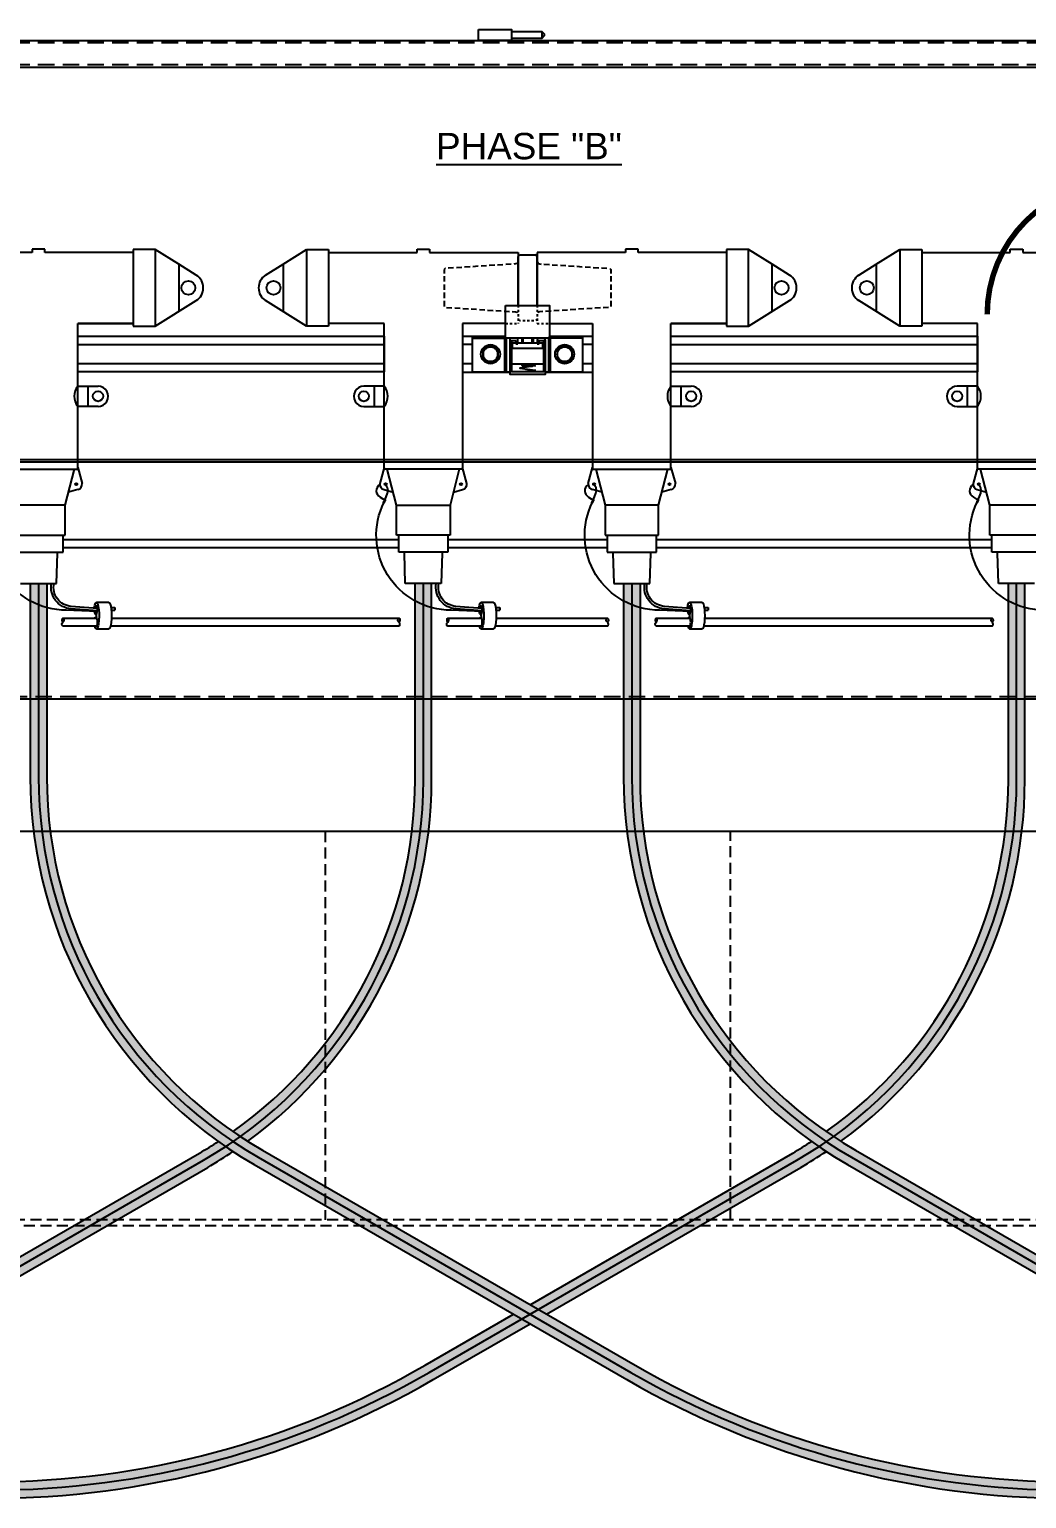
# Model space of a CAD drawing. Header units: feet. Extents: x -208 to 2089, y -974 to 342.
# Drawn here: x 226.3 to 271.7, y 58.7 to 125.6 of the extents above; entities that cross this region are included whole.
import ezdxf

# ---------------------------------------------------------------- set-up
doc = ezdxf.new("R2010")
doc.units = ezdxf.units.FT
doc.header["$MEASUREMENT"] = 0
doc.linetypes.add('HIDDEN', pattern=[0.375, 0.25, -0.125])
doc.linetypes.add('PHANTOM2', pattern=[1.25, 0.625, -0.125, 0.125, -0.125, 0.125, -0.125])
doc.layers.get('Defpoints').update_dxf_attribs({"color": 5})
for name, color, linetype in [('E-CABL-ACF', 1, 'AC_CABLE_FEEDER'), ('E-CABL-UG4', 64, 'GROUND_WIRE_G4'), ('E-DETL', 7, 'Continuous'), ('E-DETL-1', 7, 'Continuous'), ('E-EQPM-ENCL', 8, 'Continuous'), ('E-EQPM-HRDW', 16, 'Continuous'), ('E-GRND', 3, 'Continuous'), ('G-ANNO-TEXT', 1, 'Continuous'), ('G-DETL-LINE', 153, 'PHANTOM2')]:
    doc.layers.add(name, color=color, linetype=linetype)
doc.styles.add('NEI-A', font='arial.ttf', dxfattribs={"height": 0.1})
doc.linetypes.add('AC_CABLE_FEEDER', pattern='A,0.2,-0.05,0,-0.05,0.2,-0.12,["ACF",Standard,S=0.1,R=0,X=-0.05,Y=-0.05],-0.3,0.2,-0.05,0,-0.05', length=1.22)
doc.linetypes.add('GROUND_WIRE_G4', pattern='A,1,-0.2,["G4",Standard,S=0.1,R=0,X=-0.1,Y=-0.05],-0.2', length=1.4)

msp = doc.modelspace()

# ---------------------------------------------------------------- hatches: boundary and pattern name
at = {"layer": 'E-CABL-ACF', "linetype": 'Continuous'}
h = msp.add_hatch(color=254, dxfattribs=at)
h.dxf.hatch_style = 1
h.paths.add_polyline_path([(234.4349860100252, 73.75333775556624, 0.01671421259999814), (235.5909492567129, 74.47328507795586, -0.009947953082728946), (234.9212313120357, 74.9300964322187, -0.01286600692045519), (234.0599860100249, 74.40285680840444), (217.3268986617598, 64.74200432350992, -0.1316524975873972), (197.5143986617596, 59.43326094846819), (178.259803943103, 59.43326094846819, -0.0482993542958099), (170.513837250688, 58.68326094846813), (197.5143986617597, 58.68326094846816, 0.1316524975873979), (217.70189866176, 64.09248527067163)])
edge = h.paths.add_edge_path()
edge.add_line((244.6224860100249, 91.398605357674), (244.6224860100249, 100.337066170777))
edge.add_line((244.6224860100249, 100.337066170777), (243.8724860100249, 100.337066170777))
edge.add_line((243.8724860100249, 100.337066170777), (243.8724860100248, 91.39860535767386))
edge.add_arc((224.2474860100249, 91.39860535767397), 19.62499999999999, 305.2917184293473, 359.99999999999966, ccw=False)
edge.add_arc((246.7349880939003, 91.53057159707208), 19.62499999999914, 235.3807459227897, 237.7239554549984)
edge.add_arc((224.2474860100249, 91.39860535767403), 20.37500000000004, 306.1100864085364, 359.9999999999999)
h = msp.add_hatch(color=254, dxfattribs=at)
h.dxf.hatch_style = 1
h.paths.add_polyline_path([(261.4349860100252, 73.7533377555662, 0.01671421260000037), (262.5909492567129, 74.47328507795586, -0.009947953082728903), (261.9212313120357, 74.9300964322187, -0.012866006920456), (261.0599860100249, 74.40285680840447), (249.1055231677241, 67.5009444683846), (249.8555231677242, 67.06793176649236)])
edge = h.paths.add_edge_path()
edge.add_line((271.6224860100249, 91.398605357674), (271.6224860100249, 100.337066170777))
edge.add_line((271.6224860100249, 100.337066170777), (270.8724860100249, 100.337066170777))
edge.add_line((270.8724860100249, 100.337066170777), (270.8724860100248, 91.39860535767386))
edge.add_arc((251.2474860100248, 91.398605357674), 19.62499999999999, 305.2917184293473, 359.9999999999996, ccw=False)
edge.add_arc((273.7349880939011, 91.53057159707225), 19.62499999999972, 235.3807459227882, 237.723955454997)
edge.add_arc((251.2474860100249, 91.39860535767397), 20.37500000000004, 306.1100864085365, 360.0000000000001)
edge = h.paths.add_edge_path()
edge.add_line((244.7018986617605, 64.09248527067194), (249.1055231677241, 66.6349190646001))
edge.add_line((249.1055231677241, 66.6349190646001), (248.3555231677241, 67.06793176649236))
edge.add_line((248.3555231677241, 67.06793176649236), (244.3268986617595, 64.74200432350975))
edge.add_arc((224.5143986617596, 99.05826094846822), 39.62500000000004, 269.99999999999994, 299.99999999999983, ccw=False)
edge.add_line((224.5143986617595, 59.43326094846819), (205.2603653541748, 59.43326094846819))
edge.add_arc((197.5143986617595, 99.05826094847242), 40.37500000000426, 270.0000000000002, 281.0608009807647, ccw=False)
edge.add_line((197.5143986617596, 58.68326094846816), (224.5143986617597, 58.68326094846816))
edge.add_arc((224.5143986617597, 99.05826094846822), 40.37500000000006, 270, 300.0000000000014)
h = msp.add_hatch(color=252, dxfattribs=at)
h.dxf.hatch_style = 1
edge = h.paths.add_edge_path()
edge.add_line((227.1099880939003, 100.337066170777), (226.3599880939003, 100.337066170777))
edge.add_line((226.3599880939003, 100.337066170777), (226.3599880939003, 91.53057159707313))
edge.add_arc((246.7349880939003, 91.53057159707313), 20.37500000000001, 180, 239.9999999999996)
edge.add_line((236.5474880939001, 73.88530399496526), (253.5091476736884, 64.09248527067155))
edge.add_arc((273.6966476736887, 99.05826094846825), 40.37500000000011, 239.9999999999996, 269.9999999999995)
edge.add_line((273.6966476736883, 58.68326094846813), (300.6966476736886, 58.68326094846813))
edge.add_arc((300.6966476736881, 99.05826094845679), 40.37499999998867, 258.9391990192326, 270.00000000000085, ccw=False)
edge.add_line((292.9506809812739, 59.43326094846825), (273.6966476736883, 59.43326094846819))
edge.add_arc((273.6966476736886, 99.05826094846805), 39.62499999999987, 239.9999999999996, 269.9999999999996, ccw=False)
edge.add_line((253.8841476736884, 64.74200432350992), (236.9224880939001, 74.53482304780366))
edge.add_arc((246.7349880939003, 91.53057159707316), 19.62499999999999, 180.0000000000001, 239.9999999999996, ccw=False)
edge.add_line((227.1099880939003, 91.53057159707313), (227.1099880939003, 100.337066170777))
h = msp.add_hatch(color=252, dxfattribs=at)
h.dxf.hatch_style = 1
edge = h.paths.add_edge_path()
edge.add_line((322.5310740244891, 58.68326094846819), (322.5310740244892, 59.01513827379364))
edge.add_arc((327.6972090847604, 99.05826094846802), 40.37499999999983, 258.9391990192351, 262.6486332502362, ccw=False)
edge.add_line((319.9512423923458, 59.43326094846816), (300.6966476736885, 59.43326094846825))
edge.add_arc((300.6966476736887, 99.05826094846819), 39.62499999999996, 239.9999999999996, 269.9999999999998, ccw=False)
edge.add_line((280.8841476736884, 64.74200432350997), (263.9224880939001, 74.53482304780368))
edge.add_arc((273.7349880939003, 91.53057159707319), 19.62499999999994, 179.9999999999999, 239.9999999999996, ccw=False)
edge.add_line((254.1099880939003, 91.53057159707322), (254.1099880939003, 100.3370661707771))
edge.add_line((254.1099880939003, 100.3370661707771), (253.3599880939003, 100.3370661707771))
edge.add_line((253.3599880939003, 100.3370661707771), (253.3599880939003, 91.53057159707322))
edge.add_arc((273.7349880939003, 91.53057159707319), 20.37500000000003, 180, 239.9999999999996)
edge.add_line((263.5474880939001, 73.88530399496531), (280.5091476736884, 64.0924852706716))
edge.add_arc((300.6966476736886, 99.05826094846807), 40.37499999999992, 239.9999999999995, 269.9999999999999)
edge.add_line((300.6966476736886, 58.68326094846816), (322.5310740244891, 58.68326094846819))

# ---------------------------------------------------------------- linework, layer by layer
at = {"layer": 'Defpoints', "linetype": 'Continuous', "flags": 128}
for points in [[(176.0038850646879, 59.05826094846816), (197.5143986617596, 59.05826094846819, 0.1316524975873957), (217.5143986617596, 64.4172447970906), (234.2474860100248, 74.07809728198521, 0.2679491924311234), (244.2474860100249, 91.398605357674), (244.2474860100249, 100.337066170777)], [(203.0044464757595, 59.05826094846816), (224.5143986617596, 59.05826094846819, 0.1316524975873957), (244.5143986617596, 64.4172447970906), (261.2474860100248, 74.07809728198521, 0.2679491924311234), (271.2474860100249, 91.398605357674), (271.2474860100249, 100.337066170777)], [(226.7349880939003, 100.337066170777), (226.7349880939003, 91.53057159707316, 0.2679491924311235), (236.7349880939003, 74.21006352138437), (253.6966476736886, 64.41724479709063, 0.1316524975873959), (273.6966476736886, 59.05826094846816), (295.2065998596897, 59.05826094846816)], [(253.7349880939003, 100.337066170777), (253.7349880939003, 91.53057159707316, 0.2679491924311235), (263.7349880939003, 74.21006352138437), (280.6966476736886, 64.41724479709063, 0.1316524975873959), (300.6966476736886, 59.05826094846816), (322.2071612707618, 59.05826094846805)]]:
    msp.add_lwpolyline(points, format="xyb", dxfattribs=at)
at = {"layer": 'E-CABL-ACF', "linetype": 'Continuous', "flags": 128}
for points in [[(226.3599880939003, 100.337066170777), (226.3599880939003, 91.53057159707316, 0.2679491924311235), (236.5474880939003, 73.88530399496517), (253.5091476736886, 64.09248527067143, 0.1316524975873958), (273.6966476736886, 58.68326094846813), (322.5310740244892, 58.68326094846816)], [(227.1099880939003, 100.337066170777), (227.1099880939003, 91.53057159707316, 0.2679491924311238), (236.9224880939003, 74.53482304780354), (253.8841476736886, 64.7420043235098, 0.131652497587396), (273.6966476736886, 59.43326094846819), (292.9506809812739, 59.43326094846825)], [(235.5856267054357, 75.3802661625181, 0.2433497852314583), (243.8724860100248, 91.398605357674), (243.8724860100249, 100.337066170777)], [(236.2552597324006, 74.93792507913687, 0.2395707891532939), (244.6224860100249, 91.398605357674), (244.6224860100249, 100.337066170777)], [(253.3599880939003, 100.337066170777), (253.3599880939003, 91.53057159707316, 0.2679491924311235), (263.5474880939003, 73.88530399496517), (280.5091476736886, 64.09248527067143, 0.1316524975873958), (300.6966476736886, 58.68326094846813)], [(254.1099880939003, 100.337066170777), (254.1099880939003, 91.53057159707316, 0.2679491924311238), (263.9224880939003, 74.53482304780354), (280.8841476736886, 64.7420043235098, 0.131652497587396), (300.6966476736886, 59.43326094846819), (319.9512423923458, 59.4332609484681)], [(262.5856267054357, 75.3802661625181, 0.2433497852314581), (270.8724860100248, 91.398605357674), (270.8724860100249, 100.337066170777)], [(263.2552597324007, 74.9379250791369, 0.2395707891532931), (271.6224860100249, 91.398605357674), (271.6224860100249, 100.337066170777)], [(178.2598039431033, 59.43326094846819), (197.5143986617596, 59.43326094846819, 0.1316524975873954), (217.3268986617596, 64.7420043235098), (234.0599860100249, 74.40285680840441, 0.012866006920455), (234.9212313120356, 74.93009643221865, 0.01286600692045636)], [(249.1055231677241, 67.5009444683846), (261.0599860100248, 74.40285680840438, 0.01286600692045636), (261.9212313120356, 74.93009643221865, 0.01286600692045636)], [(197.5143986617596, 58.68326094846816, 0.1316524975873956), (217.7018986617596, 64.09248527067143), (234.4349860100252, 73.75333775556624, 0.01671421259999776), (235.5909492567129, 74.47328507795586, 0.0167142126000048)], [(249.8555231677242, 67.06793176649236), (261.4349860100248, 73.75333775556604, 0.01671421260000572), (262.590949256713, 74.4732850779559, 0.01671421260000572)], [(205.2603653541748, 59.43326094846819), (224.5143986617596, 59.43326094846819, 0.1316524975873954), (244.3268986617596, 64.7420043235098), (248.3555231677241, 67.06793176649236)], [(224.5143986617596, 58.68326094846816, 0.1316524975873956), (244.7018986617596, 64.09248527067143), (249.1055231677241, 66.6349190646001)]]:
    msp.add_lwpolyline(points, format="xyb", dxfattribs=at)
at = {"layer": 'E-CABL-UG4', "linetype": 'Continuous', "flags": 128}
for points in [[(243.1363588309455, 98.38428364151997, 0.5127015254162051), (243.1363588309455, 98.57178364151997, -0.5127015254162851), (243.1363588309455, 98.75928364151997, -0.5127015254162851), (243.1363588309455, 98.57178364151997, 0.5127015254162851)], [(252.6238609148209, 98.38428364151997, 0.5127015254162051), (252.6238609148209, 98.57178364151997, -0.5127015254162851), (252.6238609148209, 98.75928364151997, -0.5127015254162851), (252.6238609148209, 98.57178364151997, 0.5127015254162851)], [(270.1363588309455, 98.38428364151997, 0.5127015254162051), (270.1363588309455, 98.57178364151997, -0.5127015254162851), (270.1363588309455, 98.75928364151997, -0.5127015254162851), (270.1363588309455, 98.57178364151997, 0.5127015254162851)]]:
    msp.add_lwpolyline(points, format="xyb", dxfattribs=at)
at = {"layer": 'E-DETL', "color": 41}
for p, q in [((226.446379522199, 115.410367031439), (222.4217261136314, 115.410367031439)), ((226.446379522199, 115.5477707897172), (226.446379522199, 115.410367031439)), ((227.0224738618413, 115.5477707897172), (226.446379522199, 115.5477707897172)), ((227.0224738618413, 115.410367031439), (227.0224738618413, 115.5477707897172)), ((231.0471272336429, 115.410367031439), (227.0224738618413, 115.410367031439)), ((231.0471272336429, 115.5372111344679), (231.0471272336429, 112.0489974187885)), ((232.0460247839746, 115.5372111344679), (231.0471272336429, 115.5372111344679)), ((233.1189041881344, 114.8674143035517), (232.0460247839746, 115.5372111344679)), ((232.0460247839746, 115.5372111344679), (232.0460247839746, 112.0489974187885)), ((237.8624470936476, 114.8674143035517), (238.9353264978074, 115.5372111344679)), ((238.9353264978074, 115.5372111344679), (238.9353264978074, 112.0489974187885)), ((238.9353264978074, 115.5372111344679), (239.9342240481391, 115.5372111344679)), ((239.9342240481391, 115.5372111344679), (239.9342240481391, 112.0489974187885)), ((239.9342240481391, 115.410367031439), (243.9588774199407, 115.410367031439)), ((243.9588774199407, 115.410367031439), (243.9588774199407, 115.5477707897172)), ((243.9588774199407, 115.5477707897172), (244.5349717595829, 115.5477707897172)), ((244.5349717595829, 115.5477707897172), (244.5349717595829, 115.410367031439)), ((244.5349717595829, 115.410367031439), (248.5596251681506, 115.410367031439)), ((248.5596251681506, 115.410367031439), (248.5596251681506, 112.9963343209482)), ((253.446379522199, 115.410367031439), (249.4217261136314, 115.410367031439)), ((249.4217261136314, 115.410367031439), (249.4217261136314, 112.9963343209482)), ((254.0224738618413, 115.5477707897172), (253.446379522199, 115.5477707897172)), ((253.446379522199, 115.5477707897172), (253.446379522199, 115.410367031439)), ((254.0224738618413, 115.410367031439), (254.0224738618413, 115.5477707897172)), ((258.0471272336429, 115.410367031439), (254.0224738618413, 115.410367031439)), ((258.0471272336429, 115.5372111344679), (258.0471272336429, 112.0489974187885)), ((259.0460247839746, 115.5372111344679), (258.0471272336429, 115.5372111344679)), ((260.1189041881344, 114.8674143035517), (259.0460247839746, 115.5372111344679)), ((259.0460247839746, 112.0489974187885), (259.0460247839746, 115.5372111344679)), ((264.8624470936476, 114.8674143035517), (265.9353264978074, 115.5372111344679)), ((265.9353264978074, 115.5372111344679), (265.9353264978074, 112.0489974187885)), ((265.9353264978074, 115.5372111344679), (266.9342240481391, 115.5372111344679)), ((266.9342240481391, 115.5372111344679), (266.9342240481391, 112.0489974187885)), ((266.9342240481391, 115.410367031439), (270.9588774199407, 115.410367031439)), ((270.9588774199407, 115.5477707897172), (271.5349717595829, 115.5477707897172)), ((270.9588774199407, 115.410367031439), (270.9588774199407, 115.5477707897172)), ((271.5349717595829, 115.5477707897172), (271.5349717595829, 115.410367031439)), ((271.5349717595829, 115.410367031439), (275.5596251681505, 115.410367031439)), ((233.1189041881344, 114.8674143035517), (233.1189041881344, 112.7187941026404)), ((233.9133535152886, 114.3714409602318), (233.1189041881344, 114.8674143035517)), ((237.0679977664934, 114.3714409602318), (237.8624470936476, 114.8674143035517)), ((237.8624470936476, 114.8674143035517), (237.8624470936476, 112.7187941026404)), ((260.9133535152886, 114.3714409602318), (260.1189041881344, 114.8674143035517)), ((260.1189041881344, 112.7187941026404), (260.1189041881344, 114.8674143035517)), ((264.0679977664934, 114.3714409602318), (264.8624470936476, 114.8674143035517)), ((264.8624470936476, 114.8674143035517), (264.8624470936476, 112.7187941026404)), ((232.0460247839746, 112.0489974187885), (233.9133535152886, 113.2147675930246)), ((238.9353264978074, 112.0489974187885), (237.0679977664934, 113.2147675930246)), ((259.0460247839746, 112.0489974187885), (260.9133535152886, 113.2147675930246)), ((265.9353264978074, 112.0489974187885), (264.0679977664934, 113.2147675930246)), ((228.5155402953736, 105.5376440997223), (228.5155402953736, 112.1758415218174)), ((228.5155402953736, 112.1758415218174), (231.0471272336429, 112.1758415218174)), ((231.0471272336429, 112.0489974187885), (232.0460247839746, 112.0489974187885)), ((239.9342240481391, 112.0489974187885), (238.9353264978074, 112.0489974187885)), ((242.4658109864084, 112.1758415218174), (239.9342240481391, 112.1758415218174)), ((242.4658109864084, 105.5376440997223), (242.4658109864084, 112.1758415218174)), ((247.990675640891, 112.1758415218174), (246.0280382114983, 112.1758415218174)), ((246.0280382114983, 112.1758415218174), (246.0280382114983, 105.5376440997223)), ((249.990675640891, 112.1758415218174), (251.9533130702837, 112.1758415218174)), ((251.9533130702837, 112.1758415218174), (251.9533130702837, 105.5376440997223)), ((255.5155402953736, 105.5376440997223), (255.5155402953736, 112.1758415218174)), ((255.5155402953736, 112.1758415218174), (258.0471272336429, 112.1758415218174)), ((258.0471272336429, 112.0489974187885), (259.0460247839746, 112.0489974187885)), ((266.9342240481391, 112.0489974187885), (265.9353264978074, 112.0489974187885)), ((269.4658109864084, 112.1758415218174), (266.9342240481391, 112.1758415218174)), ((269.4658109864084, 105.5376440997223), (269.4658109864084, 112.1758415218174)), ((228.5155402953736, 109.3193669059791), (229.4407886328563, 109.3193669059791)), ((228.9781644641149, 109.3193669059791), (228.9781644641149, 108.3941185684964)), ((242.4658109864084, 109.3193669059791), (241.5405626489256, 109.3193669059791)), ((242.003186817667, 109.3193669059791), (242.003186817667, 108.3941185684964)), ((255.5155402953736, 109.3193669059791), (256.4407886328563, 109.3193669059791)), ((255.9781644641149, 108.3941185684964), (255.9781644641149, 109.3193669059791)), ((269.4658109864084, 109.3193669059791), (268.5405626489256, 109.3193669059791)), ((269.003186817667, 109.3193669059791), (269.003186817667, 108.3941185684964)), ((229.4407886328563, 108.3941185684964), (228.5155402953736, 108.3941185684964)), ((241.5405626489256, 108.3941185684964), (242.4658109864084, 108.3941185684964)), ((256.4407886328563, 108.3941185684964), (255.5155402953736, 108.3941185684964)), ((268.5405626489256, 108.3941185684964), (269.4658109864084, 108.3941185684964)), ((224.9533130702837, 105.5376440997223), (228.5155402953736, 105.5376440997223)), ((227.9500057212789, 103.8992617402844), (228.3728406610831, 105.5376440997223)), ((228.5155402953736, 105.6201290621511), (228.7163662706135, 104.8928634881359)), ((242.4658109864084, 105.6201290621511), (242.2649850111684, 104.8928634881359)), ((246.0280382114983, 105.5376440997223), (242.4658109864084, 105.5376440997223)), ((243.031345560503, 103.8992617402844), (242.6085106206989, 105.5376440997223)), ((245.8853385772077, 105.5376440997223), (245.4625036557866, 103.8992617402844)), ((246.2288641867382, 104.8928634881359), (246.0280382114983, 105.6201290621511)), ((251.7524870950438, 104.8928634881359), (251.9533130702837, 105.6201290621511)), ((251.9533130702837, 105.5376440997223), (255.5155402953736, 105.5376440997223)), ((252.0960127045742, 105.5376440997223), (252.5188476259954, 103.8992617402844)), ((254.9500057212789, 103.8992617402844), (255.3728406610831, 105.5376440997223)), ((255.5155402953736, 105.6201290621511), (255.7163662706135, 104.8928634881359)), ((269.4658109864084, 105.6201290621511), (269.2649850111684, 104.8928634881359)), ((273.0280382114983, 105.5376440997223), (269.4658109864084, 105.5376440997223)), ((270.031345560503, 103.8992617402844), (269.6085106206989, 105.5376440997223)), ((228.520804331973, 104.607464256321), (228.1032968686146, 104.4964755926386)), ((242.4605469498089, 104.607464256321), (242.8780544131673, 104.4964755926386)), ((245.6157947847393, 104.4964755926386), (246.0333022480977, 104.607464256321)), ((252.3655564970427, 104.4964755926386), (251.9480490336842, 104.607464256321)), ((255.520804331973, 104.607464256321), (255.1032968686146, 104.4964755926386)), ((269.4605469498089, 104.607464256321), (269.8780544131673, 104.4964755926386)), ((227.9500057212789, 103.8992617402844), (225.5188476259954, 103.8992617402844)), ((227.9500057212789, 102.5356873385956), (227.9500057212789, 103.8992617402844)), ((243.031345560503, 102.5356873385956), (243.031345560503, 103.8992617402844)), ((243.031345560503, 103.8992617402844), (245.4625036557866, 103.8992617402844)), ((245.4625036557866, 103.8992617402844), (245.4625036557866, 102.5356873385956)), ((252.5188476259954, 103.8992617402844), (252.5188476259954, 102.5356873385956)), ((254.9500057212789, 103.8992617402844), (252.5188476259954, 103.8992617402844)), ((254.9500057212789, 102.5356873385956), (254.9500057212789, 103.8992617402844)), ((272.4625036557866, 103.8992617402844), (270.031345560503, 103.8992617402844)), ((270.031345560503, 102.5356873385956), (270.031345560503, 103.8992617402844)), ((225.5188476259954, 102.5356873385956), (227.9500057212789, 102.5356873385956)), ((227.8548726256242, 101.7640626239803), (227.8548726256242, 102.5356873385956)), ((245.4625036557866, 102.5356873385956), (243.031345560503, 102.5356873385956)), ((243.1264786561578, 101.7640626239803), (243.1264786561578, 102.5356873385956)), ((245.3673705417489, 102.5356873385956), (245.3673705417489, 101.7640626239803)), ((252.5188476259954, 102.5356873385956), (254.9500057212789, 102.5356873385956)), ((252.6139807400331, 102.5356873385956), (252.6139807400331, 101.7640626239803)), ((254.8548726256242, 101.7640626239803), (254.8548726256242, 102.5356873385956)), ((272.4625036557866, 102.5356873385956), (270.031345560503, 102.5356873385956)), ((270.1264786561578, 101.7640626239803), (270.1264786561578, 102.5356873385956)), ((225.6139807400331, 101.7640626239803), (227.8548726256242, 101.7640626239803)), ((227.5536178073985, 100.337066170777), (227.595920346201, 101.721760177093)), ((227.595920346201, 101.721760177093), (227.6434868848368, 101.7640626239803)), ((245.3673705417489, 101.7640626239803), (243.1264786561578, 101.7640626239803)), ((243.385430935581, 101.721760177093), (243.3378643969452, 101.7640626239803)), ((243.4277334743834, 100.337066170777), (243.385430935581, 101.721760177093)), ((245.1084182439426, 101.721760177093), (245.0661157235232, 100.337066170777)), ((245.1559848009614, 101.7640626239803), (245.1084182439426, 101.721760177093)), ((252.6139807400331, 101.7640626239803), (254.8548726256242, 101.7640626239803)), ((252.8253664808205, 101.7640626239803), (252.8729330378393, 101.721760177093)), ((252.8729330378393, 101.721760177093), (252.9152355582588, 100.337066170777)), ((254.5536178073985, 100.337066170777), (254.595920346201, 101.721760177093)), ((254.595920346201, 101.721760177093), (254.6434868848368, 101.7640626239803)), ((272.3673705417489, 101.7640626239803), (270.1264786561578, 101.7640626239803)), ((270.385430935581, 101.721760177093), (270.3378643969452, 101.7640626239803)), ((270.4277334743834, 100.337066170777), (270.385430935581, 101.721760177093)), ((225.9152355582588, 100.337066170777), (227.5536178073985, 100.337066170777)), ((245.0661157235232, 100.337066170777), (243.4277334743834, 100.337066170777)), ((252.9152355582588, 100.337066170777), (254.5536178073985, 100.337066170777)), ((272.0661157235232, 100.337066170777), (270.4277334743834, 100.337066170777))]:
    msp.add_line(p, q, dxfattribs=at)
at = {"layer": 'E-DETL', "color": 41, "linetype": 'HIDDEN', "ltscale": 0.25}
for p, q in [((248.5596251681506, 112.9963343209482), (248.5596251681506, 112.1758415218174)), ((249.4217261136314, 112.9963343209482), (249.4217261136314, 112.1758415218174)), ((247.990675640891, 112.1758415218174), (248.5596251681506, 112.1758415218174)), ((249.4217261136314, 112.1758415218174), (249.990675640891, 112.1758415218174))]:
    msp.add_line(p, q, dxfattribs=at)
at = {"layer": 'E-DETL', "color": 41, "linetype": 'Continuous', "flags": 128}
for points in [[(248.5596251681506, 112.9963343209482), (248.5596251681506, 115.199940832164), (248.5822260457484, 115.2680157646877), (248.6503009782722, 115.2907527921507), (249.3310503035097, 115.2907527921507)], [(249.4217261136314, 112.9963343209482), (249.4217261136314, 115.199940832164), (249.3991252360335, 115.2680157646877), (249.3310503035097, 115.2907527921507)]]:
    msp.add_lwpolyline(points, dxfattribs=at)
at = {"layer": 'E-DETL', "color": 9, "linetype": 'HIDDEN', "flags": 128}
for points in [[(248.5596251681506, 114.9957160345927), (248.5141511132247, 114.9050402244711), (248.446076180701, 114.8823031970082), (245.2465543520848, 114.6780783994369), (245.201216447024, 114.6327404943761), (245.201216447024, 112.9308671812824), (245.2465543520848, 112.9081301538195), (248.446076180701, 112.7039053562482), (248.5141511132247, 112.6811683287853), (248.5596251681506, 112.5904925186637)], [(249.4217261136314, 114.9957160345927), (249.4672001685572, 114.9050402244711), (249.535275101081, 114.8823031970082), (252.7347969296972, 114.6780783994369), (252.780134834758, 114.6327404943761), (252.780134834758, 112.9308671812824), (252.7347969296972, 112.9081301538195), (249.535275101081, 112.7039053562482), (249.4672001685572, 112.6811683287853), (249.4217261136314, 112.5904925186637)]]:
    msp.add_lwpolyline(points, dxfattribs=at)
at = {"layer": 'E-DETL', "color": 41, "linetype": 'HIDDEN', "ltscale": 0.25, "flags": 128}
msp.add_lwpolyline([(249.4217261136314, 112.3862677210924), (249.3991252360335, 112.3181927885687), (249.3310503035097, 112.2954557611057), (248.6503009782722, 112.2954557611057), (248.5822260457484, 112.3181927885687), (248.5596251681506, 112.3862677210924)], dxfattribs=at)
at = {"layer": 'E-DETL', "color": 41}
for centre, radius in [((233.552298875103, 113.7931042766282), 0.3171103352500231), ((237.4290524066789, 113.7931042766282), 0.3171103352500231), ((260.552298875103, 113.7931042766282), 0.3171103352500231), ((264.4290524066789, 113.7931042766282), 0.3171103352500231), ((229.4407886328563, 108.8567427372377), 0.231312084370685), ((241.5405626489256, 108.8567427372377), 0.231312084370685), ((256.4407886328563, 108.8567427372377), 0.231312084370685), ((268.5405626489256, 108.8567427372377), 0.231312084370685), ((228.4501260929746, 104.8531380483226), 0.04886597132423846), ((242.5312251888074, 104.8531380483226), 0.04886597132423846), ((245.9626240274823, 104.8531380483226), 0.04886597132423846), ((252.0187272542997, 104.8531380483226), 0.04886597132423846), ((255.4501260929746, 104.8531380483226), 0.04886597132423846), ((269.5312251888074, 104.8531380483226), 0.04886597132423846)]:
    msp.add_circle(centre, radius, dxfattribs=at)
for centre, radius, start, end in [((233.5522989299645, 113.7931043020249), 0.6817871827489874, 301.9764602505388, 58.02353290436362), ((237.4290523518176, 113.7931042512314), 0.6817871827491256, 121.9764602505425, 238.0235130565208), ((260.5522989299645, 113.7931043020249), 0.6817871827489874, 301.9764602505388, 58.02353290436362), ((264.4290523518176, 113.7931042512314), 0.6817871827491256, 121.9764602505425, 238.0235130565208), ((229.0956808092578, 108.8567427372377), 0.7420135695211753, 141.4299269184022, 218.5700730815978), ((229.4407886328563, 108.8567427372377), 0.462624168741371, 269.9999999999968, 90.00000000000325), ((241.5405626489256, 108.8567427372377), 0.462624168741371, 89.99999999999675, 270.0000000000032), ((241.8856704725241, 108.8567427372377), 0.7420135695211753, 321.4299269184021, 38.57007308159783), ((256.0956808092578, 108.8567427372377), 0.7420135695211753, 141.4299269184022, 218.5700730815978), ((256.4407886328563, 108.8567427372377), 0.462624168741371, 269.9999999999968, 90.00000000000325), ((268.5405626489256, 108.8567427372377), 0.462624168741371, 89.99999999999675, 270.0000000000032), ((268.8856704725241, 108.8567427372377), 0.7420135695211753, 321.4299269184021, 38.57007308159783), ((228.4526418348819, 104.8638720478217), 0.2653131763633028, 284.8869897918231, 6.273411890352554), ((242.5287093374374, 104.8638720205527), 0.2653130706517052, 173.726610115781, 255.1130106203289), ((245.9651397510066, 104.8638720478218), 0.2653131763633528, 284.8869897918246, 6.273411890352554), ((252.0162114213127, 104.8638720205527), 0.2653130706517117, 173.7266101157826, 214.4198144140572), ((252.0162115307754, 104.8638720478218), 0.2653131763633528, 214.4198059099006, 255.1130102081754), ((255.4526418348819, 104.8638720478217), 0.2653131763633028, 284.8869897918231, 6.273411890352554), ((269.5287093374374, 104.8638720205527), 0.2653130706517052, 173.726610115781, 255.1130106203289)]:
    msp.add_arc(centre, radius, start, end, dxfattribs=at)
at = {"layer": 'E-DETL-1', "color": 64, "linetype": 'Continuous', "flags": 128}
for points in [[(227.8548726256242, 102.3373749812879), (243.1264786561578, 102.3373749812879)], [(243.1264786561578, 101.9623749812879), (227.8548726256242, 101.9623749812879)], [(245.3673705417489, 102.3373749812879), (252.6139807400331, 102.3373749812879)], [(252.6139807400331, 101.9623749812879), (245.3673705417489, 101.9623749812879)], [(254.8548726256242, 102.3373749812879), (270.1264786561578, 102.3373749812879)], [(270.1264786561578, 101.9623749812879), (254.8548726256242, 101.9623749812879)], [(227.8449924508366, 98.75928364151983), (229.3917867020797, 98.75928364151983)], [(229.3663563269745, 98.38428364151986), (227.8449924508366, 98.38428364151986)], [(243.1363588309455, 98.38428364151997), (230.0045292442357, 98.38428364151986)], [(230.052374875368, 98.75928364151983), (243.1363588309455, 98.75928364151997)], [(245.3574903669613, 98.75928364151983), (246.9042846182043, 98.75928364151983)], [(246.8788542430991, 98.38428364151986), (245.3574903669612, 98.38428364151986)], [(252.6238609148209, 98.38428364151997), (247.5170271603604, 98.38428364151986)], [(247.5648727914927, 98.75928364151983), (252.6238609148209, 98.75928364151997)], [(254.8449924508366, 98.75928364151983), (256.3917867020797, 98.75928364151983)], [(256.3663563269745, 98.38428364151986), (254.8449924508366, 98.38428364151986)], [(270.1363588309455, 98.38428364151997), (257.0045292442358, 98.38428364151986)], [(257.052374875368, 98.75928364151983), (270.1363588309455, 98.75928364151997)]]:
    msp.add_lwpolyline(points, dxfattribs=at)
for points in [[(227.8449924508364, 98.38428364151997, -0.5127015254162051), (227.8449924508364, 98.57178364151994, 0.5127015254162851), (227.8449924508364, 98.75928364151997, 0.5127015254162851), (227.8449924508364, 98.57178364151994, -0.5127015254162851)], [(245.3574903669611, 98.38428364151997, -0.5127015254162051), (245.3574903669611, 98.57178364151994, 0.5127015254162851), (245.3574903669611, 98.75928364151997, 0.5127015254162851), (245.3574903669611, 98.57178364151994, -0.5127015254162851)], [(254.8449924508364, 98.38428364151997, -0.5127015254162051), (254.8449924508364, 98.57178364151994, 0.5127015254162851), (254.8449924508364, 98.75928364151997, 0.5127015254162851), (254.8449924508364, 98.57178364151994, -0.5127015254162851)]]:
    msp.add_lwpolyline(points, format="xyb", dxfattribs=at)
at = {"layer": 'E-EQPM-ENCL', "color": 7, "ltscale": 5}
for points in [[(246.7582898124317, 125.5612696916447), (248.2559383279542, 125.5612696916447), (248.2559383279542, 125.0620081365155), (246.7582898124317, 125.0620081365155), (246.7582898124317, 125.5612696916447)], [(248.2559383279542, 125.470457731658), (249.640174005892, 125.470457731658), (249.640174005892, 125.1528200965021), (248.2559383279542, 125.1528200965021)], [(249.640174005892, 125.470457731658), (249.7535868434766, 125.3570448940734), (249.7535868434766, 125.2662329340867), (249.640174005892, 125.1528200965021)], [(206.3989509035027, 124.9485952989309), (206.2855380659182, 124.9485952989309), (206.2855380659182, 95.24532384097861), (206.330875970979, 95.15451188099192), (206.3989509035027, 95.08643694846816), (291.5822642284141, 95.08643694846816), (291.6503391609379, 95.15451188099192), (291.6958132158638, 95.24532384097861), (291.6958132158638, 124.9485952989309), (291.5822642284141, 124.9485952989309)], [(206.3989509035027, 125.0621442863805), (291.5822642284141, 125.0621442863805)], [(206.3989509035027, 123.836795500953), (291.5822642284141, 123.836795500953)], [(291.5822642284141, 105.8650133146834), (206.2855380659182, 105.8650133146834)], [(206.3989509035027, 105.978426152268), (291.5822642284141, 105.978426152268)]]:
    msp.add_lwpolyline(points, dxfattribs=at)
at = {"layer": 'E-EQPM-ENCL', "linetype": 'HIDDEN', "ltscale": 3}
for points in [[(291.5822642284141, 124.9485952989309), (206.3989509035027, 124.9485952989309)], [(291.5822642284141, 123.9502083385376), (206.3989509035027, 123.9502083385376)], [(291.4688513908296, 95.17724890845486), (206.5123637410873, 95.17724890845486)]]:
    msp.add_lwpolyline(points, dxfattribs=at)
at = {"layer": 'E-EQPM-ENCL', "linetype": 'Continuous', "ltscale": 2}
msp.add_lwpolyline([(203.775125874504, 89.05826094846816), (206.047730798742, 94.47026094846817, -0.3011931925953308), (206.971730798742, 95.08643694846816), (291.0094843331749, 95.08643694846816, -0.2307079521796871), (291.933484333175, 94.47026094846817), (294.2018013734431, 89.06847215051107)], format="xyb", dxfattribs=at)
msp.add_lwpolyline([(203.775125874504, 89.05826094846816), (294.1774843331749, 89.05826094846816)], dxfattribs=at)
at = {"layer": 'E-EQPM-ENCL', "linetype": 'HIDDEN', "ltscale": 2}
for points in [[(239.7751439900576, 89.05826094846816), (239.7751439900576, 71.37026094846814)], [(258.2343811813732, 71.37026094846814), (258.2343811813732, 89.05826094846816)]]:
    msp.add_lwpolyline(points, dxfattribs=at)
msp.add_lwpolyline([(305.617396333175, 71.37026094846814), (192.319730798742, 71.37026094846814), (192.319730798742, 71.10626094846816), (305.617396333175, 71.10626094846816)], close=True, dxfattribs=at)
at = {"layer": 'E-EQPM-HRDW'}
for p, q in [((247.9906779912116, 111.4963381495014), (247.9906779912116, 111.5863393195933)), ((248.459425640891, 111.4025843209482), (248.459425640891, 111.2463343209482)), ((249.9906779912116, 111.4963381495014), (249.9906779912116, 111.5863402556667))]:
    msp.add_line(p, q, dxfattribs=at)
for points in [[(247.990675640891, 112.9963343209482), (249.990675640891, 112.9963343209482), (249.990675640891, 111.4963343209482), (247.990675640891, 111.4963343209482)], [(228.5155402953736, 111.5900429867366), (242.4658109864084, 111.5900429867366), (242.4658109864084, 109.9650429867366), (228.5155402953736, 109.9650429867366)], [(255.5155402953736, 111.5900429867366), (269.4658109864084, 111.5900429867366), (269.4658109864084, 109.9650429867366), (255.5155402953736, 109.9650429867366)]]:
    msp.add_lwpolyline(points, close=True, dxfattribs=at)
for points in [[(231.0471272336429, 112.1758013533058), (228.5155402953736, 112.1758013533058)], [(242.4658109864084, 112.1758013533058), (239.9342240481391, 112.1758013533058)], [(258.0471272336429, 112.1758013533058), (255.5155402953736, 112.1758013533058)], [(269.4658109864084, 112.1758415218174), (266.9342240481391, 112.1758415218174)], [(228.5155402953736, 111.2150447184274), (242.4658109864084, 111.2150401728835)], [(247.990675640891, 111.5863804241783), (246.0280405618189, 111.5863804241783)], [(247.990675640891, 111.5863386175382), (246.4906779912116, 111.5863386175382)], [(246.4906779912116, 109.9613379154831), (246.4906779912116, 111.5863362773545), (247.990675640891, 111.5863369794085)], [(246.4906779912116, 111.4963381495014), (248.03567822523, 111.4963381495014)], [(247.9456777571933, 111.4963381495014), (247.9456761775688, 109.9613386175374), (248.0356766456055, 109.9613386175374), (248.03567822523, 111.4963381495014)], [(248.271925640891, 111.0414315693969), (249.709425640891, 111.0414315693969)], [(249.990675640891, 111.586337915482), (251.4906779912116, 111.5863386175382), (251.4906779912116, 109.9613402556667), (249.803175640891, 109.9613394658536)], [(251.4906779912116, 111.4963381495014), (249.9456777571933, 111.4963381495014), (249.9456761354454, 109.9613395536109), (250.0356766034821, 109.9613395536109), (250.03567822523, 111.4963381495014)], [(251.9533154206043, 111.5863804241783), (249.990675640891, 111.5863804241783)], [(251.4906779912116, 111.5863386175382), (249.990675640891, 111.5863386175382)], [(255.5155402953736, 111.2150401728835), (269.4658109864084, 111.2150401728835)], [(242.4658109864084, 110.3400367095019), (228.5155402953736, 110.3400412550458)], [(246.0280405618189, 109.9613804241783), (248.178175640891, 109.9613804241783)], [(248.178175640891, 109.9613387052939), (246.4906779912116, 109.9613379154831)], [(249.709425640891, 110.3262370725), (248.271925640891, 110.3262370725)], [(249.803175640891, 109.9613804241783), (251.9533154206043, 109.9613804241783)], [(269.4658109864084, 110.3400367095019), (255.5155402953736, 110.3400367095019)]]:
    msp.add_lwpolyline(points, dxfattribs=at)
at = {"layer": 'E-EQPM-HRDW', "flags": 128}
for points in [[(246.4906779912116, 111.2113776103253), (246.0280405618189, 111.2113776103253)], [(249.521925640891, 111.2463343209482), (249.521925640891, 111.4025843209482), (249.709425640891, 111.4025843209482), (249.709425640891, 109.9650843209482), (248.271925640891, 109.9650843209482), (248.271925640891, 111.4025843209482), (248.459425640891, 111.4025843209482)], [(248.303175640891, 111.0414315693969), (248.303175640891, 111.2924216972391), (248.459425640891, 111.2924216972391)], [(248.459425640891, 111.2463343209482), (248.553175640891, 111.2463343209482)], [(248.553175640891, 111.2924216972391), (249.428175640891, 111.2924216972391)], [(248.740675640891, 111.2924216972391), (248.740675640891, 111.4963343209482)], [(248.779738140891, 111.4963343209482), (248.779738140891, 111.2924216972391)], [(249.201613140891, 111.2924216972391), (249.201613140891, 111.4963343209482)], [(249.240675640891, 111.4963343209482), (249.240675640891, 111.2924216972391)], [(249.428175640891, 111.2463343209482), (249.521925640891, 111.2463343209482)], [(249.521925640891, 111.2924216972391), (249.678175640891, 111.2924216972391), (249.678175640891, 111.0414315693969)], [(251.9533154206043, 111.2113776103253), (251.4906779912116, 111.2113776103253)], [(246.4906779912116, 110.3363741469437), (246.0280405618189, 110.3363741469437)], [(248.7425380600053, 110.3262370725), (249.3395225357763, 110.244153380061), (248.6418287460056, 110.1414196754239), (249.3395225357763, 110.0454887345367), (248.7934733085149, 109.9650843209482)], [(249.240675640891, 110.3262370725), (249.240675640891, 110.2541468209482), (249.201613140891, 110.2150843209482), (248.779738140891, 110.2150843209482), (248.740675640891, 110.2541468209482), (248.740675640891, 110.3262370725)], [(248.740675640891, 110.2541468209482), (249.240675640891, 110.2541468209482)], [(248.779738140891, 110.3262370725), (248.779738140891, 110.2541468209482)], [(249.201613140891, 110.2541468209482), (249.201613140891, 110.3262370725)], [(251.9533154206043, 110.3363741469437), (251.4906779912116, 110.3363741469437)]]:
    msp.add_lwpolyline(points, dxfattribs=at)
for points in [[(247.6406779912095, 110.9686928122691), (247.3031779912116, 111.1635485281194), (246.9656779912137, 110.9686928122691), (246.9656779912137, 110.5789813805685), (247.3031779912116, 110.3841256647183), (247.6406779912095, 110.5789813805685)], [(251.0156779912095, 110.9686951524527), (250.6781779912116, 111.163550868303), (250.3406779912137, 110.9686951524527), (250.3406779912137, 110.5789837207521), (250.6781779912116, 110.3841280049019), (251.0156779912095, 110.5789837207521)]]:
    msp.add_lwpolyline(points, close=True, dxfattribs=at)
for points in [[(248.2719756408933, 111.4963343209482, 0.4142136638374052), (248.178175640891, 111.4025343209481), (248.178175640891, 109.8713343209482), (249.803175640891, 109.8713343209482), (249.803175640891, 111.4025343209481, 0.4142134666557579), (249.7093756408886, 111.4963343209482)], [(248.553175640891, 111.2463343209482), (248.553175640891, 111.4025343209481, 0.4142134666555804), (248.4593756408886, 111.4963343209482)], [(249.5219756408933, 111.4963343209482, 0.4142136638374052), (249.428175640891, 111.4025343209481), (249.428175640891, 111.2463343209482)]]:
    msp.add_lwpolyline(points, format="xyb", dxfattribs=at)
at = {"layer": 'E-EQPM-HRDW'}
for centre, radius in [((247.3031779912116, 110.7738370964188), 0.4345000000030268), ((247.3031779912116, 110.7738370964188), 0.3374999999978894), ((250.6781779912116, 110.7738394366024), 0.4345000000030268), ((250.6781779912116, 110.7738394366024), 0.3374999999978894)]:
    msp.add_circle(centre, radius, dxfattribs=at)
at = {"layer": 'E-GRND'}
for p, q in [((229.3663563269745, 99.02088954285063), (229.3387989737319, 98.9360356135432)), ((229.3663563269745, 99.02088954285063), (229.4021001659637, 99.02088954285063)), ((230.2107932634665, 99.23800036143041), (230.2107932634665, 99.12480058613653)), ((246.8788542430991, 99.02088954285063), (246.8512968898565, 98.9360356135432)), ((246.8788542430991, 99.02088954285063), (246.9145980820884, 99.02088954285063)), ((247.7232911795911, 99.23800036143041), (247.7232911795911, 99.12480058613653)), ((256.3663563269745, 99.02088954285063), (256.3387989737319, 98.9360356135432)), ((256.3663563269745, 99.02088954285063), (256.4021001659637, 99.02088954285063)), ((257.2107932634665, 99.23800036143041), (257.2107932634665, 99.12480058613653)), ((229.3387989737319, 98.93603561349954), (229.3740502701851, 98.93603561349954)), ((229.3387989737319, 98.80404061247026), (229.3740502701851, 98.80404061247026)), ((229.3663563269745, 98.75928364151986), (229.3387989737319, 98.80404061247026)), ((229.3663563269745, 98.75928364151986), (229.3917867020789, 98.75928364151986)), ((246.8512968898565, 98.93603561349954), (246.8865481863097, 98.93603561349954)), ((246.8512968898565, 98.80404061247026), (246.8865481863097, 98.80404061247026)), ((246.8788542430991, 98.75928364151986), (246.8512968898565, 98.80404061247026)), ((246.8788542430991, 98.75928364151986), (246.9042846182035, 98.75928364151986)), ((256.3387989737319, 98.93603561349954), (256.3740502701851, 98.93603561349954)), ((256.3387989737319, 98.80404061247026), (256.3740502701851, 98.80404061247026)), ((256.3663563269745, 98.75928364151986), (256.3387989737319, 98.80404061247026)), ((256.3663563269745, 98.75928364151986), (256.3917867020789, 98.75928364151986))]:
    msp.add_line(p, q, dxfattribs=at)
at = {"layer": 'E-GRND', "flags": 128}
for points in [[(229.4089454425315, 99.05945758724033), (227.9987376586208, 99.11967403256736, -0.5565621175140216), (224.9484733773664, 104.0386294997939), (225.1034471793097, 104.449897254106)], [(246.9214433586562, 99.05945758724033), (245.5112355747455, 99.11967403256736, -0.5565621175140216), (242.460971293491, 104.0386294997939), (242.6159450954344, 104.449897254106)], [(256.4089454425315, 99.05945758724033), (254.9987376586208, 99.11967403256736, -0.5565621175140216), (251.9484733773664, 104.0386294997939), (252.1034471793097, 104.449897254106)], [(273.9214433586562, 99.05945758724033), (272.5112355747455, 99.11967403256736, -0.5565621175140216), (269.460971293491, 104.0386294997939), (269.6159450954344, 104.449897254106)], [(229.4123038602714, 99.08617525564813), (228.2097438820778, 99.17837919367557, -0.4477691073643826), (227.3247316106003, 100.337066170777, -0.4477691073643826)], [(229.4159010229938, 99.19943170023157), (228.2183978709566, 99.29124791598821, -0.4553600553897276), (227.4402795811127, 100.337066170777)], [(246.924801776396, 99.08617525564813), (245.7222417982024, 99.17837919367557, -0.4477691073643826), (244.837229526725, 100.337066170777, -0.4477691073643826)], [(246.9283989391184, 99.19943170023157), (245.7308957870812, 99.29124791598821, -0.4553600553897276), (244.9527774972374, 100.337066170777)], [(256.4123038602713, 99.08617525564813), (255.2097438820778, 99.17837919367557, -0.4477691073643826), (254.3247316106003, 100.337066170777, -0.4477691073643826)], [(256.4159010229938, 99.19943170023157), (255.2183978709566, 99.29124791598821, -0.4553600553897276), (254.4402795811127, 100.337066170777)]]:
    msp.add_lwpolyline(points, format="xyb", dxfattribs=at)
at = {"layer": 'E-GRND', "linetype": 'Continuous', "flags": 128}
for points in [[(242.283398053747, 104.2700839371773), (242.5215391806268, 104.1063004761906), (242.4657368444567, 104.1175625028486), (242.4934655263391, 104.088973019593), (242.4595248481176, 104.0960093641967), (242.4872657242202, 104.0674621899992), (242.4533128517787, 104.0744562255446), (242.4810537278811, 104.0459090513473), (242.4471008554399, 104.0529030868926), (242.4748417315422, 104.0243559126953), (242.4034750844866, 104.0392340090899)], [(251.7709001376223, 104.2700839371773), (252.0090412645021, 104.1063004761906), (251.9532389283321, 104.1175625028486), (251.9809676102144, 104.088973019593), (251.947026931993, 104.0960093641967), (251.9747678080955, 104.0674621899992), (251.9408149356541, 104.0744562255446), (251.9685558117564, 104.0459090513473), (251.9346029393152, 104.0529030868926), (251.9623438154175, 104.0243559126953), (251.890977168362, 104.0392340090899)], [(269.283398053747, 104.2700839371773), (269.5215391806267, 104.1063004761906), (269.4657368444567, 104.1175625028486), (269.4934655263391, 104.088973019593), (269.4595248481177, 104.0960093641967), (269.4872657242202, 104.0674621899992), (269.4533128517787, 104.0744562255446), (269.4810537278811, 104.0459090513473), (269.4471008554399, 104.0529030868926), (269.4748417315422, 104.0243559126953), (269.4034750844866, 104.0392340090899)]]:
    msp.add_lwpolyline(points, dxfattribs=at)
at = {"layer": 'E-GRND'}
for points in [[(229.9317052478793, 99.47344383218223), (229.3663563269745, 99.47344383216767)], [(230.0289946588938, 99.23800036143041), (230.2107932634665, 99.23800036143041)], [(230.0429827054935, 99.12480058613653), (230.2107932634665, 99.12480058613653)], [(247.444203164004, 99.47344383218223), (246.8788542430991, 99.47344383216767)], [(247.5414925750185, 99.23800036143041), (247.7232911795911, 99.23800036143041)], [(247.5554806216182, 99.12480058613653), (247.7232911795911, 99.12480058613653)], [(256.9317052478793, 99.47344383218223), (256.3663563269745, 99.47344383216767)], [(257.0289946588938, 99.23800036143041), (257.2107932634665, 99.23800036143041)], [(257.0429827054935, 99.12480058613653), (257.2107932634665, 99.12480058613653)], [(229.3663563269745, 98.26663239376575), (229.9317052478793, 98.26663239378757)], [(246.8788542430991, 98.26663239376575), (247.444203164004, 98.26663239378757)], [(256.3663563269745, 98.26663239376575), (256.9317052478793, 98.26663239378757)]]:
    msp.add_lwpolyline(points, dxfattribs=at)
at = {"layer": 'E-GRND', "linetype": 'Continuous'}
for centre, radius, start, end in [((242.426094105124, 104.5555926678076), 0.3191823904050451, 120.3840937397911, 243.4443115222283), ((242.2834774834052, 104.5762675628612), 0.3556742441943705, 339.1882974839841, 55.46745720687304), ((251.9135961889993, 104.5555926678076), 0.3191823904050451, 120.3840937397911, 243.4443115222283), ((251.7709795672806, 104.5762675628612), 0.3556742441943705, 339.1882974839841, 55.46745720687304), ((269.426094105124, 104.5555926678076), 0.3191823904050451, 120.3840937397911, 243.4443115222283), ((269.2834774834052, 104.5762675628612), 0.3556742441943705, 339.1882974839841, 55.46745720687304)]:
    msp.add_arc(centre, radius, start, end, dxfattribs=at)
at = {"layer": 'E-GRND', "extrusion": (0, 0, -1)}
for centre, major_axis, ratio, start_param, end_param in [((229.3663563269745, 98.87003811296671), (-9.758549086624702e-17, 0.6034057191992004), 0.203437195247522, -0.9702957704143688, 3.776677567129983), ((229.3663563269745, 99.17174097256719), (-5.757497138073197e-16, 0.150851429841812), 0.3341109434754694, -1.334963189044482, 1.570796326794898), ((229.3663563269745, 99.17174097256719), (1.574437277964439e-15, 0.1508514298418113), 0.3341109434754586, 3.141592653589761, 3.898960084715598), ((229.9317052478789, 98.87003811298854), (0, -0.6034057191990029), 0.2034371952475886, 3.141592653589793, 6.283185307179587), ((246.8788542430991, 98.87003811296671), (-9.758549086624702e-17, 0.6034057191992004), 0.203437195247522, -0.9702957704143688, 3.776677567129983), ((246.8788542430991, 99.17174097256719), (-5.757497138073197e-16, 0.150851429841812), 0.3341109434754694, -1.334963189044482, 1.570796326794898), ((246.8788542430991, 99.17174097256719), (1.574437277964439e-15, 0.1508514298418113), 0.3341109434754586, 3.141592653589761, 3.898960084715598), ((247.4442031640035, 98.87003811298854), (0, -0.6034057191990029), 0.2034371952475886, 3.141592653589793, 6.283185307179587), ((256.3663563269745, 98.87003811296671), (-9.758549086624702e-17, 0.6034057191992004), 0.203437195247522, -0.9702957704143688, 3.776677567129983), ((256.3663563269745, 99.17174097256719), (-5.757497138073197e-16, 0.150851429841812), 0.3341109434754694, -1.334963189044482, 1.570796326794898), ((256.3663563269745, 99.17174097256719), (1.574437277964439e-15, 0.1508514298418113), 0.3341109434754586, 3.141592653589761, 3.898960084715598), ((256.9317052478789, 98.87003811298854), (0, -0.6034057191990029), 0.2034371952475886, 3.141592653589793, 6.283185307179587), ((229.3387989737314, 98.56833525340988), (-1.603736737452424e-14, 0.2357053590621092), 0.3341109435685767, -0.6264485090081343, 2.031708135064036e-13), ((246.8512968898561, 98.56833525340988), (-1.603736737452424e-14, 0.2357053590621092), 0.3341109435685767, -0.6264485090081343, 2.031708135064036e-13), ((256.3387989737314, 98.56833525340988), (-1.603736737452424e-14, 0.2357053590621092), 0.3341109435685767, -0.6264485090081343, 2.031708135064036e-13)]:
    msp.add_ellipse(centre, major_axis=major_axis, ratio=ratio, start_param=start_param, end_param=end_param, dxfattribs=at)
at = {"layer": 'E-GRND'}
for centre, major_axis, ratio, start_param, end_param in [((229.3387989737314, 99.17174097256719), (1.081234987926588e-14, 0.2357053590621092), 0.3341109435686145, 2.044085402534359, 3.141592653589931), ((229.3227731212271, 99.17174097256719), (1.393932867609364e-14, 0.2812967402166993), 0.3341109435685789, 3.719565040288868, 4.712388980384707), ((246.8512968898561, 99.17174097256719), (1.081234987926588e-14, 0.2357053590621092), 0.3341109435686145, 2.044085402534359, 3.141592653589931), ((246.8352710373518, 99.17174097256719), (1.393932867609364e-14, 0.2812967402166993), 0.3341109435685789, 3.719565040288868, 4.712388980384707), ((256.3387989737314, 99.17174097256719), (1.081234987926588e-14, 0.2357053590621092), 0.3341109435686145, 2.044085402534359, 3.141592653589931), ((256.3227731212271, 99.17174097256719), (1.393932867609364e-14, 0.2812967402166993), 0.3341109435685789, 3.719565040288868, 4.712388980384707), ((229.4196227399168, 98.87003811296671), (-1.410668234922484e-15, 0.0931652905120951), 0.6930341515250552, 0.7820721365866139, 2.359520516723306), ((229.3663563269745, 98.56833525336623), (7.392539107778639e-16, 0.184051611843131), 0.2738422828485129, 3.141592653589809, 4.712388980384691), ((229.3227731212271, 98.56833525336623), (9.971041190060475e-15, 0.281296740216646), 0.3341109435686422, -1.570796326794885, -0.577972386535985), ((246.9321206560415, 98.87003811296671), (-1.410668234922484e-15, 0.0931652905120951), 0.6930341515250552, 0.7820721365866139, 2.359520516723306), ((246.8788542430991, 98.56833525336623), (7.392539107778639e-16, 0.184051611843131), 0.2738422828485129, 3.141592653589809, 4.712388980384691), ((246.8352710373518, 98.56833525336623), (9.971041190060475e-15, 0.281296740216646), 0.3341109435686422, -1.570796326794885, -0.577972386535985), ((256.4196227399168, 98.87003811296671), (-1.410668234922484e-15, 0.0931652905120951), 0.6930341515250552, 0.7820721365866139, 2.359520516723306), ((256.3663563269745, 98.56833525336623), (7.392539107778639e-16, 0.184051611843131), 0.2738422828485129, 3.141592653589809, 4.712388980384691), ((256.3227731212271, 98.56833525336623), (9.971041190060475e-15, 0.281296740216646), 0.3341109435686422, -1.570796326794885, -0.577972386535985)]:
    msp.add_ellipse(centre, major_axis=major_axis, ratio=ratio, start_param=start_param, end_param=end_param, dxfattribs=at)
at = {"layer": 'G-DETL-LINE', "const_width": 0.2499999999277535}
msp.add_lwpolyline([(281.9109172294688, 112.5922834488808, 0.9999999999999999), (269.9109172329366, 112.5922834488808)], format="xyb", dxfattribs=at)

# ---------------------------------------------------------------- texts
at = {"layer": 'G-ANNO-TEXT', "insert": (249.0534441287161, 120.2395863843349), "char_height": 1.2, "attachment_point": 5, "style": 'NEI-A'}
msp.add_mtext_dynamic_manual_height_columns('{\\LPHASE "B"}', width=10.00179640014899, gutter_width=0.546875, heights=[0], dxfattribs=at)

doc.saveas('drawing.dxf')
